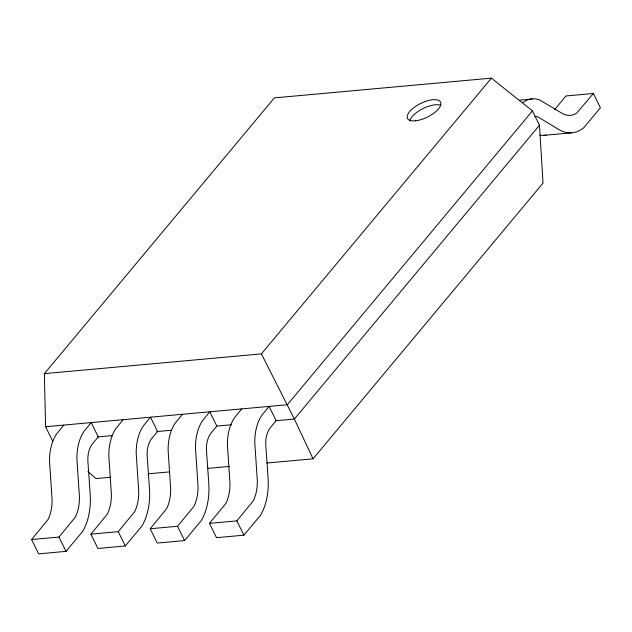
<?xml version="1.0" encoding="UTF-8"?>
<svg xmlns="http://www.w3.org/2000/svg" width="632" height="632" viewBox="0 0 632 632"><rect width="100%" height="100%" fill="white"/><g stroke="black" fill="none" stroke-linecap="round" stroke-linejoin="round"><path stroke-width="0.95" d="M52.63 441.041L45.591 426.734L44.374 373.638L274.383 97.889L491.412 78.139L532.428 110.9L539.475 125.207L543.038 183.067L313.03 458.816L266.878 463.019M63.832 425.075L56.777 433.686A39.318 24.372 84.8 0 0 49.549 461.573L52.061 499.075A33.085 20.508 84.8 0 1 47.961 519.646L31.6 539.546L38.639 553.861L66.005 551.365L82.721 531.33A50.607 31.371 84.8 0 0 90.179 493.908L87.919 461.889A21.796 13.509 84.8 0 1 92.675 443.569L98.244 436.894L91.206 422.587L84.143 431.198A39.318 24.372 84.8 0 0 76.914 459.085L79.427 496.586A33.085 20.508 84.8 0 1 75.326 517.15L58.966 537.058L31.6 539.546M123.129 419.68L116.075 428.291A39.318 24.372 84.8 0 0 108.838 456.178L111.358 493.679A33.085 20.508 84.8 0 1 107.258 514.251L90.897 534.151L97.936 548.465L125.302 545.969L142.01 525.935A50.607 31.371 84.8 0 0 149.476 488.512L147.216 456.494A21.796 13.509 84.8 0 1 151.964 438.173L157.542 431.498L150.495 417.191L143.44 425.802A39.318 24.372 84.8 0 0 136.204 453.689L138.724 491.19A33.085 20.508 84.8 0 1 134.624 511.754L118.263 531.662L90.897 534.151M182.427 414.284L175.364 422.895A39.318 24.372 84.8 0 0 168.136 450.79L170.648 488.283A33.085 20.508 84.8 0 1 166.548 508.855L150.187 528.763L157.234 543.07L184.599 540.573L201.308 520.539A50.607 31.371 84.8 0 0 208.765 483.117L206.514 451.098A21.796 13.509 84.8 0 1 211.262 432.778L216.831 426.102L209.792 411.795L202.73 420.406A39.318 24.372 84.8 0 0 195.501 448.293L198.014 485.795A33.085 20.508 84.8 0 1 193.913 506.358L177.56 526.266L150.187 528.763M44.374 373.638L261.403 353.888L491.412 78.139M241.724 408.888L234.662 417.499A39.318 24.372 84.8 0 0 227.433 445.394L229.945 482.888A33.085 20.508 84.8 0 1 225.845 503.459L209.484 523.367L216.523 537.674L243.889 535.186L260.605 515.143A50.607 31.371 84.8 0 0 268.063 477.721L265.811 445.702A21.796 13.509 84.8 0 1 270.559 427.382L276.129 420.707L269.09 406.4L262.027 415.011A39.318 24.372 84.8 0 0 254.799 442.898L257.311 480.399A33.085 20.508 84.8 0 1 253.211 500.963L236.85 520.871L209.484 523.367M532.428 110.9L287.331 404.741L45.591 426.734M539.475 125.207L294.37 419.048L275.702 420.746M554.375 109.889L565.996 95.961L593.361 93.473L600.4 107.78L583.692 127.814A50.607 31.371 84.8 0 1 558.601 129.41L539.365 117.75A21.796 13.509 84.8 0 0 534.956 116.28M593.361 93.473L576.818 113.01A33.085 20.508 84.8 0 1 563.025 113.886L540.471 100.425A39.318 24.372 84.8 0 0 523.027 102.629M519.401 100.196L532.112 99.042M544.113 135.327L571.486 132.839M97.834 436.925L112.575 435.59M156.799 431.561L171.541 430.226M216.737 426.11L231.478 424.767M110.734 477.223L96.001 478.566L87.919 471.567M148.046 473.834L169.653 471.867M207.952 468.383L229.558 466.416M261.403 353.888L294.37 419.048L313.03 458.816M236.85 520.871L243.889 535.186M177.56 526.266L184.599 540.573M118.263 531.662L125.302 545.969M58.966 537.058L66.005 551.365M409.765 120.981A18.447 7.616 -26.2 0 1 422.579 108.791A18.447 7.616 -26.2 0 1 440.615 105.212M546.253 135.066A50.607 31.371 84.8 0 1 539.791 135.122M415.256 120.823A18.447 7.616 -26.2 0 0 440.938 103.861A18.447 7.616 -26.2 0 0 415.974 106.129A18.447 7.616 -26.2 0 0 415.256 120.823"/></g></svg>
